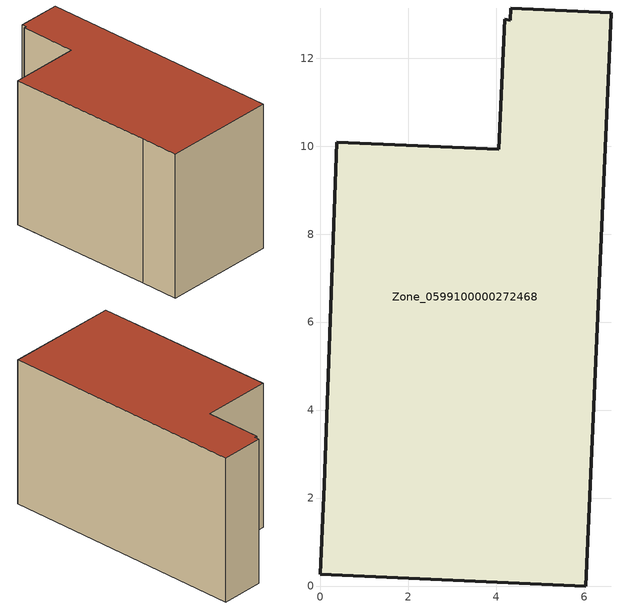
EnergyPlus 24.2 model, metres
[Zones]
Zone_0599100000272468
 floor ground (C_G): 0,0.27 0.09,2.3 0.38,10.09 4.06,9.93 4.2,12.89 4.32,12.86 4.33,13.14 6.62,13.04 6.04,0 z1.01
 wall outside (C_F): 4.33,13.14 4.32,12.86 4.2,12.89 4.06,9.93 0.38,10.09 0.09,2.3 0,0.27 6.04,0 6.62,13.04 4.33,13.14 z1.01:8.83
 roof outside (C_R): 4.2,12.89 4.06,9.93 0.38,10.09 0.09,2.3 0,0.27 6.04,0 6.62,13.04 4.33,13.14 4.32,12.86 z8.83
[BUILDING]
Pand.0599100000272468: North Axis=0; Terrain=City; Loads Convergence Tolerance Value=0.04; Temperature Convergence Tolerance Value=0.4; Solar Distribution=FullExterior; Maximum Number of Warmup Days=25; Minimum Number of Warmup Days=1
[Site:Location]
Rotterdam.The.Hague.AP_ZH_NLD Design_Conditions: Latitude=51.96; Longitude=4.45; Time Zone=1; Elevation=-4.5
[SITE:GROUNDTEMPERATURE:BUILDINGSURFACE]
18, 18, 18, 18, 18, 18, 18, 18, 18, 18, 18, 18
[MATERIAL] Thermal Absorptance=0.9; Solar Absorptance=0.7; Visible Absorptance=0.7
Name | Roughness | Thickness | Conductivity | Density | Specific Heat
G.TI.1975-1991 | MediumSmooth | 0.15 | 0.288461 | 540 | 1210
F.TI.1975-1991 | Rough | 0.3 | 0.230769 | 1920 | 840
R.TI.1975-1991 | MediumRough | 0.2 | 0.153846 | 1500 | 1000
[CONSTRUCTION]
C_G: G.TI.1975-1991
C_F: F.TI.1975-1991
C_R: R.TI.1975-1991
[ZONE]
Zone_0599100000272468: Type=1; Multiplier=1; Ceiling Height=Autocalculate; Volume=Autocalculate; Floor Area=autocalculate; Part of Total Floor Area=Yes
[ZONEINFILTRATION:DESIGNFLOWRATE]
Infil_Zone_0599100000272468: Zone or ZoneList or Space or SpaceList=Zone_0599100000272468; Schedule=AlwaysOn; Design Flow Rate Calculation Method=Flow/Area; Flow Rate per Floor Area=0.003; Constant Term Coefficient=1; Temperature Term Coefficient=0; Velocity Term Coefficient=0; Velocity Squared Term Coefficient=0
[HVACTEMPLATE:ZONE:IDEALLOADSAIRSYSTEM]
Zone_0599100000272468: Maximum Heating Supply Air Temperature=50; Minimum Cooling Supply Air Temperature=13; Maximum Heating Supply Air Humidity Ratio=0.0156; Minimum Cooling Supply Air Humidity Ratio=0.0077; Heating Limit=NoLimit; Cooling Limit=NoLimit; Dehumidification Control Type=ConstantSensibleHeatRatio; Cooling Sensible Heat Ratio=0.7; Dehumidification Setpoint=60; Humidification Control Type=None; Humidification Setpoint=30; Outdoor Air Method=None; Outdoor Air Flow Rate per Person=0.00944; Outdoor Air Flow Rate per Zone Floor Area=0; Outdoor Air Flow Rate per Zone=0; Demand Controlled Ventilation Type=None; Outdoor Air Economizer Type=NoEconomizer; Heat Recovery Type=None; Sensible Heat Recovery Effectiveness=0.7; Latent Heat Recovery Effectiveness=0.65
[ZONECONTROL:THERMOSTAT]
ThermostatControl_Zone_0599100000272468: Zone or ZoneList=Zone_0599100000272468; Control Type Schedule=DualSetpointControlType; Control 1=Thermostat_Zone_0599100000272468; Temperature Difference Between Cutout And Setpoint=0
[THERMOSTATSETPOINT:DUALSETPOINT]
Thermostat_Zone_0599100000272468: Heating Setpoint Temperature Schedule=HeatingSetpoint_Zone_0599100000272468; Cooling Setpoint Temperature Schedule=CoolingSetpoint_Zone_0599100000272468
[SCHEDULE:COMPACT]
HeatingSetpoint_Zone_0599100000272468: Through: 12/31, For: AllDays, Until: 24:00, 21
CoolingSetpoint_Zone_0599100000272468: Through: 12/31, For: AllDays, Until: 24:00, 24
DualSetpointControlType: Through: 12/31, For: AllDays, Until: 24:00, 4
AlwaysOn: Through: 12/31, For: AllDays, Until: 24:00, 1
